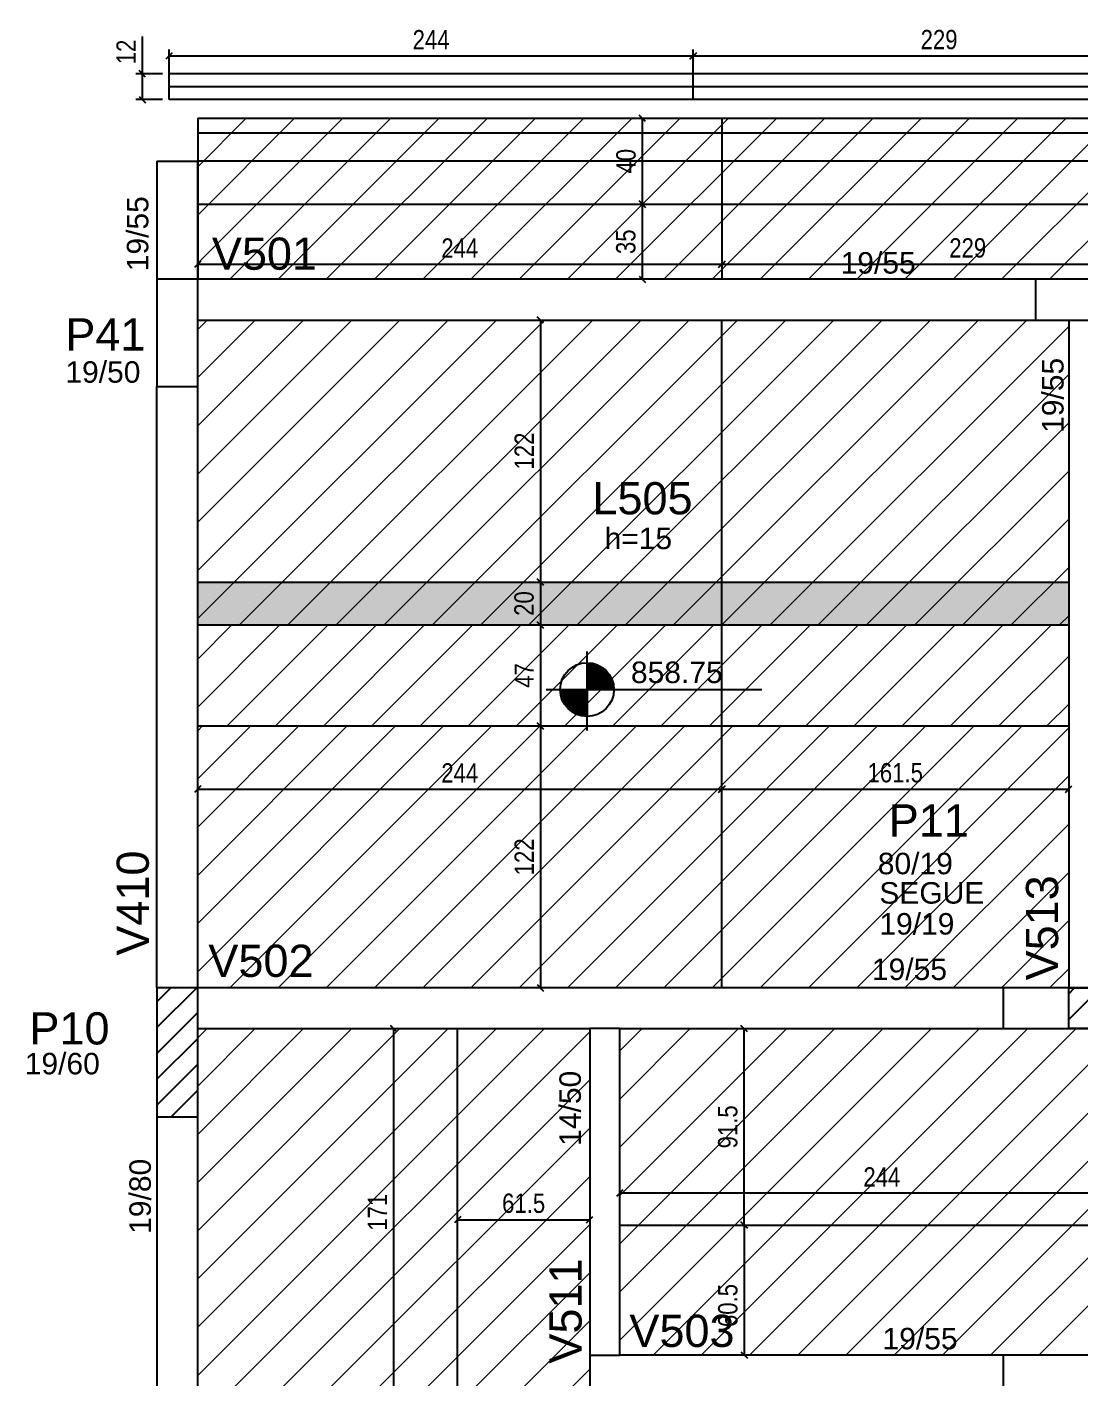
# Model space of a CAD drawing. Header units: millimetres. Extents: x 3536 to 7055, y 911 to 3688.
# Drawn here: x 3548 to 4038, y 3005 to 3634 of the extents above; entities that cross this region are included whole.
import ezdxf

# ---------------------------------------------------------------- set-up
doc = ezdxf.new("R2010")
doc.units = ezdxf.units.MM
for name, color, linetype in [('3', 3, 'Continuous'), ('4', 4, 'Continuous'), ('7', 7, 'Continuous'), ('COTA', 241, 'Continuous'), ('Painéis', 200, 'Continuous'), ('SARR_2.2x7', 40, 'Continuous')]:
    doc.layers.add(name, color=color, linetype=linetype)
doc.layers.add('Hachura', color=251, linetype='Continuous', lineweight=9)
doc.layers.add('REAPROVEITAMENTO', color=251, linetype='Continuous', lineweight=9)
doc.styles.add('COTA TECNICA-50', font='techl___.ttf', dxfattribs={"height": 9})
doc.styles.get("Standard").update_dxf_attribs({"font": 'arial.ttf'})
doc.dimstyles.new('COTA PAINEL-50', dxfattribs={"dimtxt": 9, "dimasz": 3, "dimexe": 3, "dimexo": 3, "dimgap": 3, "dimtad": 1, "dimdec": 1, "dimzin": 12, "dimdsep": 46, "dimtxsty": 'COTA TECNICA-50', "dimblk1": 'OBLIQUE', "dimblk2": 'OBLIQUE', "dimsah": 1, "dimcen": 0.9, "dimclrd": 4, "dimclre": 4, "dimclrt": 240, "dimadec": 1, "dimazin": 3, "dimtfac": 1, "dimtdec": 1, "dimtmove": 0, "dimatfit": 3, "dimfxl": 1, "dimtolj": 1, "dimtzin": 12, "dimarcsym": 0})

# ---------------------------------------------------------------- blocks, each defined once
blk = doc.blocks.new('_Oblique')
at = {"color": 0, "linetype": 'ByBlock', "lineweight": -2}
blk.add_line((-0.5, -0.5), (0.5, 0.5), dxfattribs=at)
blk = doc.blocks.new('*D20')
at = {"color": 4, "lineweight": -2, "transparency": 16777216}
for p, q in [((3823.72, 3091.63), (3823.72, 3094.32)), ((4067.72, 3091.32), (3823.72, 3091.32)), ((4067.72, 3091.63), (4067.72, 3094.32))]:
    blk.add_line(p, q, dxfattribs=at)
at = {"layer": 'Defpoints', "color": 0, "transparency": 16777216}
for p in [(3823.72, 3091.32), (3823.72, 3088.63), (4067.72, 3088.63)]:
    blk.add_point(p, dxfattribs=at)
at = {"color": 4, "lineweight": -2, "transparency": 16777216, "xscale": 3, "yscale": 3, "zscale": 3, "rotation": 180}
blk.add_blockref('_Oblique', (3823.72, 3091.32), dxfattribs=at)
at = {"color": 4, "lineweight": -2, "transparency": 16777216, "xscale": 3, "yscale": 3, "zscale": 3}
blk.add_blockref('_Oblique', (4067.72, 3091.32), dxfattribs=at)
at = {"color": 240, "transparency": 16777216, "insert": (3945.72, 3098.89), "char_height": 9, "attachment_point": 5, "style": 'COTA TECNICA-50'}
blk.add_mtext('\\A1;244', dxfattribs=at)
blk = doc.blocks.new('*D21')
at = {"layer": 'COTA', "color": 4, "lineweight": -2, "transparency": 16777216}
blk.add_line((3881.66, 3076.44), (3881.66, 3167.94), dxfattribs=at)
at = {"layer": 'Defpoints', "color": 0, "transparency": 16777216}
for p in [(3881.66, 3167.94), (3881.66, 3167.94), (3881.66, 3076.44)]:
    blk.add_point(p, dxfattribs=at)
at = {"layer": 'COTA', "color": 4, "lineweight": -2, "transparency": 16777216, "xscale": 3, "yscale": 3, "zscale": 3}
for p, rotation in [((3881.66, 3167.94), 90), ((3881.66, 3076.44), 270)]:
    blk.add_blockref('_Oblique', p, dxfattribs=dict(at, rotation=rotation))
at = {"layer": 'COTA', "color": 240, "transparency": 16777216, "insert": (3874.03, 3122.19), "char_height": 9, "attachment_point": 5, "rotation": 90, "style": 'COTA TECNICA-50'}
blk.add_mtext('\\A1;91.5', dxfattribs=at)
blk = doc.blocks.new('*D22')
at = {"layer": 'COTA', "color": 4, "lineweight": -2, "transparency": 16777216}
blk.add_line((3881.66, 3076.44), (3881.66, 3015.94), dxfattribs=at)
at = {"layer": 'Defpoints', "color": 0, "transparency": 16777216}
for p in [(3881.66, 3076.44), (3881.66, 3015.94), (3881.66, 3015.94)]:
    blk.add_point(p, dxfattribs=at)
at = {"layer": 'COTA', "color": 4, "lineweight": -2, "transparency": 16777216, "xscale": 3, "yscale": 3, "zscale": 3}
for p, rotation in [((3881.66, 3076.44), 90), ((3881.66, 3015.94), 270)]:
    blk.add_blockref('_Oblique', p, dxfattribs=dict(at, rotation=rotation))
at = {"layer": 'COTA', "color": 240, "transparency": 16777216, "insert": (3874.06, 3038.99), "char_height": 9, "attachment_point": 5, "rotation": 90, "style": 'COTA TECNICA-50'}
blk.add_mtext('\\A1;60.5', dxfattribs=at)
blk = doc.blocks.new('*D103')
at = {"layer": 'COTA', "color": 4, "lineweight": -2, "transparency": 16777216}
blk.add_line((3748.22, 3078.96), (3809.72, 3078.96), dxfattribs=at)
at = {"layer": 'Defpoints', "color": 0, "transparency": 16777216}
for p in [(3748.22, 3078.96), (3809.72, 3078.96), (3809.72, 3078.96)]:
    blk.add_point(p, dxfattribs=at)
at = {"layer": 'COTA', "color": 4, "lineweight": -2, "transparency": 16777216, "xscale": 3, "yscale": 3, "zscale": 3, "rotation": 180}
blk.add_blockref('_Oblique', (3748.22, 3078.96), dxfattribs=at)
at = {"layer": 'COTA', "color": 4, "lineweight": -2, "transparency": 16777216, "xscale": 3, "yscale": 3, "zscale": 3}
blk.add_blockref('_Oblique', (3809.72, 3078.96), dxfattribs=at)
at = {"layer": 'COTA', "color": 240, "transparency": 16777216, "insert": (3778.97, 3086.56), "char_height": 9, "attachment_point": 5, "style": 'COTA TECNICA-50'}
blk.add_mtext('\\A1;61.5', dxfattribs=at)
blk = doc.blocks.new('*D247')
at = {"layer": 'COTA', "color": 4, "lineweight": -2, "transparency": 16777216}
for p, q in [((3718.47, 2996.94), (3718.47, 3167.94)), ((3721.22, 3167.94), (3721.47, 3167.94))]:
    blk.add_line(p, q, dxfattribs=at)
at = {"layer": 'Defpoints', "color": 0, "transparency": 16777216}
for p in [(3718.22, 3167.94), (3718.47, 3167.94), (3718.47, 2996.94)]:
    blk.add_point(p, dxfattribs=at)
at = {"layer": 'COTA', "color": 4, "lineweight": -2, "transparency": 16777216, "xscale": 3, "yscale": 3, "zscale": 3}
for p, rotation in [((3718.47, 3167.94), 90), ((3718.47, 2996.94), 270)]:
    blk.add_blockref('_Oblique', p, dxfattribs=dict(at, rotation=rotation))
at = {"layer": 'COTA', "color": 240, "transparency": 16777216, "insert": (3710.9, 3082.44), "char_height": 9, "attachment_point": 5, "rotation": 90, "style": 'COTA TECNICA-50'}
blk.add_mtext('\\A1;171', dxfattribs=at)
blk = doc.blocks.new('*D74')
at = {"layer": 'COTA', "color": 4, "lineweight": -2, "transparency": 16777216}
blk.add_line((3786.78, 3497.94), (3786.78, 3375.94), dxfattribs=at)
at = {"layer": 'Defpoints', "color": 0, "transparency": 16777216}
for p in [(3786.78, 3497.94), (3786.78, 3375.94), (3786.78, 3375.94)]:
    blk.add_point(p, dxfattribs=at)
at = {"layer": 'COTA', "color": 4, "lineweight": -2, "transparency": 16777216, "xscale": 3, "yscale": 3, "zscale": 3}
for p, rotation in [((3786.78, 3497.94), 90), ((3786.78, 3375.94), 270)]:
    blk.add_blockref('_Oblique', p, dxfattribs=dict(at, rotation=rotation))
at = {"layer": 'COTA', "color": 240, "transparency": 16777216, "insert": (3779.23, 3436.94), "char_height": 9, "attachment_point": 5, "rotation": 90, "style": 'COTA TECNICA-50'}
blk.add_mtext('\\A1;122', dxfattribs=at)
blk = doc.blocks.new('*D75')
at = {"layer": 'COTA', "color": 4, "lineweight": -2, "transparency": 16777216}
blk.add_line((3786.78, 3375.94), (3786.78, 3355.94), dxfattribs=at)
at = {"layer": 'Defpoints', "color": 0, "transparency": 16777216}
for p in [(3786.78, 3375.94), (3786.78, 3355.94), (3786.78, 3355.94)]:
    blk.add_point(p, dxfattribs=at)
at = {"layer": 'COTA', "color": 4, "lineweight": -2, "transparency": 16777216, "xscale": 3, "yscale": 3, "zscale": 3}
for p, rotation in [((3786.78, 3375.94), 90), ((3786.78, 3355.94), 270)]:
    blk.add_blockref('_Oblique', p, dxfattribs=dict(at, rotation=rotation))
at = {"layer": 'COTA', "color": 240, "transparency": 16777216, "insert": (3779.19, 3365.94), "char_height": 9, "attachment_point": 5, "rotation": 90, "style": 'COTA TECNICA-50'}
blk.add_mtext('\\A1;20', dxfattribs=at)
blk = doc.blocks.new('*D76')
at = {"layer": 'COTA', "color": 4, "lineweight": -2, "transparency": 16777216}
blk.add_line((3786.78, 3355.94), (3786.78, 3308.94), dxfattribs=at)
at = {"layer": 'Defpoints', "color": 0, "transparency": 16777216}
for p in [(3786.78, 3355.94), (3786.78, 3308.94), (3786.78, 3308.94)]:
    blk.add_point(p, dxfattribs=at)
at = {"layer": 'COTA', "color": 4, "lineweight": -2, "transparency": 16777216, "xscale": 3, "yscale": 3, "zscale": 3}
for p, rotation in [((3786.78, 3355.94), 90), ((3786.78, 3308.94), 270)]:
    blk.add_blockref('_Oblique', p, dxfattribs=dict(at, rotation=rotation))
at = {"layer": 'COTA', "color": 240, "transparency": 16777216, "insert": (3779.21, 3332.44), "char_height": 9, "attachment_point": 5, "rotation": 90, "style": 'COTA TECNICA-50'}
blk.add_mtext('\\A1;47', dxfattribs=at)
blk = doc.blocks.new('*D77')
at = {"layer": 'COTA', "color": 4, "lineweight": -2, "transparency": 16777216}
blk.add_line((3786.78, 3308.94), (3786.78, 3186.94), dxfattribs=at)
at = {"layer": 'Defpoints', "color": 0, "transparency": 16777216}
for p in [(3786.78, 3308.94), (3786.78, 3186.94), (3786.78, 3186.94)]:
    blk.add_point(p, dxfattribs=at)
at = {"layer": 'COTA', "color": 4, "lineweight": -2, "transparency": 16777216, "xscale": 3, "yscale": 3, "zscale": 3}
for p, rotation in [((3786.78, 3308.94), 90), ((3786.78, 3186.94), 270)]:
    blk.add_blockref('_Oblique', p, dxfattribs=dict(at, rotation=rotation))
at = {"layer": 'COTA', "color": 240, "transparency": 16777216, "insert": (3779.23, 3247.94), "char_height": 9, "attachment_point": 5, "rotation": 90, "style": 'COTA TECNICA-50'}
blk.add_mtext('\\A1;122', dxfattribs=at)
blk = doc.blocks.new('*D242')
at = {"layer": 'COTA', "color": 4, "lineweight": -2, "transparency": 16777216}
blk.add_line((3627.22, 3279.48), (3871.22, 3279.48), dxfattribs=at)
at = {"layer": 'Defpoints', "color": 0, "transparency": 16777216}
for p in [(3627.22, 3279.48), (3871.22, 3279.48), (3871.22, 3279.48)]:
    blk.add_point(p, dxfattribs=at)
at = {"layer": 'COTA', "color": 4, "lineweight": -2, "transparency": 16777216, "xscale": 3, "yscale": 3, "zscale": 3, "rotation": 180}
blk.add_blockref('_Oblique', (3627.22, 3279.48), dxfattribs=at)
at = {"layer": 'COTA', "color": 4, "lineweight": -2, "transparency": 16777216, "xscale": 3, "yscale": 3, "zscale": 3}
blk.add_blockref('_Oblique', (3871.22, 3279.48), dxfattribs=at)
at = {"layer": 'COTA', "color": 240, "transparency": 16777216, "insert": (3749.22, 3287.05), "char_height": 9, "attachment_point": 5, "style": 'COTA TECNICA-50'}
blk.add_mtext('\\A1;244', dxfattribs=at)
blk = doc.blocks.new('*D78')
at = {"layer": 'COTA', "color": 4, "lineweight": -2, "transparency": 16777216}
blk.add_line((3871.22, 3279.48), (4032.72, 3279.48), dxfattribs=at)
at = {"layer": 'Defpoints', "color": 0, "transparency": 16777216}
for p in [(3871.22, 3279.48), (4032.72, 3279.48), (4032.72, 3279.48)]:
    blk.add_point(p, dxfattribs=at)
at = {"layer": 'COTA', "color": 4, "lineweight": -2, "transparency": 16777216, "xscale": 3, "yscale": 3, "zscale": 3, "rotation": 180}
blk.add_blockref('_Oblique', (3871.22, 3279.48), dxfattribs=at)
at = {"layer": 'COTA', "color": 4, "lineweight": -2, "transparency": 16777216, "xscale": 3, "yscale": 3, "zscale": 3}
blk.add_blockref('_Oblique', (4032.72, 3279.48), dxfattribs=at)
at = {"layer": 'COTA', "color": 240, "transparency": 16777216, "insert": (3951.97, 3287.08), "char_height": 9, "attachment_point": 5, "style": 'COTA TECNICA-50'}
blk.add_mtext('\\A1;161.5', dxfattribs=at)
blk = doc.blocks.new('*D206')
at = {"layer": 'COTA', "color": 4, "lineweight": -2, "transparency": 16777216}
blk.add_line((3627.22, 3523.94), (3871.22, 3523.94), dxfattribs=at)
at = {"layer": 'Defpoints', "color": 0, "transparency": 16777216}
for p in [(3627.22, 3523.94), (3871.22, 3523.94), (3871.22, 3523.94)]:
    blk.add_point(p, dxfattribs=at)
at = {"layer": 'COTA', "color": 4, "lineweight": -2, "transparency": 16777216, "xscale": 3, "yscale": 3, "zscale": 3, "rotation": 180}
blk.add_blockref('_Oblique', (3627.22, 3523.94), dxfattribs=at)
at = {"layer": 'COTA', "color": 4, "lineweight": -2, "transparency": 16777216, "xscale": 3, "yscale": 3, "zscale": 3}
blk.add_blockref('_Oblique', (3871.22, 3523.94), dxfattribs=at)
at = {"layer": 'COTA', "color": 240, "transparency": 16777216, "insert": (3749.22, 3531.5), "char_height": 9, "attachment_point": 5, "style": 'COTA TECNICA-50'}
blk.add_mtext('\\A1;244', dxfattribs=at)
blk = doc.blocks.new('*D207')
at = {"layer": 'COTA', "color": 4, "lineweight": -2, "transparency": 16777216}
for p, q in [((3871.22, 3523.94), (4100.22, 3523.94)), ((4100.22, 3526.1), (4100.22, 3526.94))]:
    blk.add_line(p, q, dxfattribs=at)
at = {"layer": 'Defpoints', "color": 0, "transparency": 16777216}
for p in [(3871.22, 3523.94), (4100.22, 3523.94), (4100.22, 3523.1)]:
    blk.add_point(p, dxfattribs=at)
at = {"layer": 'COTA', "color": 4, "lineweight": -2, "transparency": 16777216, "xscale": 3, "yscale": 3, "zscale": 3, "rotation": 180}
blk.add_blockref('_Oblique', (3871.22, 3523.94), dxfattribs=at)
at = {"layer": 'COTA', "color": 4, "lineweight": -2, "transparency": 16777216, "xscale": 3, "yscale": 3, "zscale": 3}
blk.add_blockref('_Oblique', (4100.22, 3523.94), dxfattribs=at)
at = {"layer": 'COTA', "color": 240, "transparency": 16777216, "insert": (3985.72, 3531.52), "char_height": 9, "attachment_point": 5, "style": 'COTA TECNICA-50'}
blk.add_mtext('\\A1;229', dxfattribs=at)
blk = doc.blocks.new('*D210')
at = {"layer": 'COTA', "color": 4, "lineweight": -2, "transparency": 16777216}
blk.add_line((3834.25, 3516.94), (3834.25, 3551.94), dxfattribs=at)
at = {"layer": 'Defpoints', "color": 0, "transparency": 16777216}
for p in [(3834.25, 3551.94), (3834.25, 3551.94), (3834.25, 3516.94)]:
    blk.add_point(p, dxfattribs=at)
at = {"layer": 'COTA', "color": 4, "lineweight": -2, "transparency": 16777216, "xscale": 3, "yscale": 3, "zscale": 3}
for p, rotation in [((3834.25, 3551.94), 90), ((3834.25, 3516.94), 270)]:
    blk.add_blockref('_Oblique', p, dxfattribs=dict(at, rotation=rotation))
at = {"layer": 'COTA', "color": 240, "transparency": 16777216, "insert": (3826.56, 3534.44), "char_height": 9, "attachment_point": 5, "rotation": 90, "style": 'COTA TECNICA-50'}
blk.add_mtext('\\A1;35', dxfattribs=at)
blk = doc.blocks.new('*D24')
at = {"layer": 'COTA', "color": 4, "lineweight": -2, "transparency": 16777216}
blk.add_line((3834.25, 3551.94), (3834.25, 3591.94), dxfattribs=at)
at = {"layer": 'Defpoints', "color": 0, "transparency": 16777216}
for p in [(3834.25, 3591.94), (3834.25, 3591.94), (3834.25, 3551.94)]:
    blk.add_point(p, dxfattribs=at)
at = {"layer": 'COTA', "color": 4, "lineweight": -2, "transparency": 16777216, "xscale": 3, "yscale": 3, "zscale": 3}
for p, rotation in [((3834.25, 3591.94), 90), ((3834.25, 3551.94), 270)]:
    blk.add_blockref('_Oblique', p, dxfattribs=dict(at, rotation=rotation))
at = {"layer": 'COTA', "color": 240, "transparency": 16777216, "insert": (3826.66, 3571.94), "char_height": 9, "attachment_point": 5, "rotation": 90, "style": 'COTA TECNICA-50'}
blk.add_mtext('\\A1;40', dxfattribs=at)
blk = doc.blocks.new('*D25')
at = {"layer": 'COTA', "color": 4, "lineweight": -2, "transparency": 16777216}
for p, q in [((3613.88, 3608.24), (3613.88, 3623.96)), ((3613.88, 3620.96), (3857.88, 3620.96)), ((3857.88, 3608.24), (3857.88, 3623.96))]:
    blk.add_line(p, q, dxfattribs=at)
at = {"layer": 'Defpoints', "color": 0, "transparency": 16777216}
for p in [(3857.88, 3620.96), (3613.88, 3605.24), (3857.88, 3605.24)]:
    blk.add_point(p, dxfattribs=at)
at = {"layer": 'COTA', "color": 4, "lineweight": -2, "transparency": 16777216, "xscale": 3, "yscale": 3, "zscale": 3, "rotation": 180}
blk.add_blockref('_Oblique', (3613.88, 3620.96), dxfattribs=at)
at = {"layer": 'COTA', "color": 4, "lineweight": -2, "transparency": 16777216, "xscale": 3, "yscale": 3, "zscale": 3}
blk.add_blockref('_Oblique', (3857.88, 3620.96), dxfattribs=at)
at = {"layer": 'COTA', "color": 240, "transparency": 16777216, "insert": (3735.88, 3628.53), "char_height": 9, "attachment_point": 5, "style": 'COTA TECNICA-50'}
blk.add_mtext('\\A1;244', dxfattribs=at)
blk = doc.blocks.new('*D26')
at = {"layer": 'COTA', "color": 4, "lineweight": -2, "transparency": 16777216}
for p, q in [((3857.88, 3608.24), (3857.88, 3623.96)), ((3857.88, 3620.96), (4086.88, 3620.96)), ((4086.88, 3608.24), (4086.88, 3623.96))]:
    blk.add_line(p, q, dxfattribs=at)
at = {"layer": 'Defpoints', "color": 0, "transparency": 16777216}
for p in [(4086.88, 3620.96), (3857.88, 3605.24), (4086.88, 3605.24)]:
    blk.add_point(p, dxfattribs=at)
at = {"layer": 'COTA', "color": 4, "lineweight": -2, "transparency": 16777216, "xscale": 3, "yscale": 3, "zscale": 3, "rotation": 180}
blk.add_blockref('_Oblique', (3857.88, 3620.96), dxfattribs=at)
at = {"layer": 'COTA', "color": 4, "lineweight": -2, "transparency": 16777216, "xscale": 3, "yscale": 3, "zscale": 3}
blk.add_blockref('_Oblique', (4086.88, 3620.96), dxfattribs=at)
at = {"layer": 'COTA', "color": 240, "transparency": 16777216, "insert": (3972.38, 3628.54), "char_height": 9, "attachment_point": 5, "style": 'COTA TECNICA-50'}
blk.add_mtext('\\A1;229', dxfattribs=at)
blk = doc.blocks.new('*D284')
at = {"layer": 'COTA', "color": 4, "lineweight": -2, "transparency": 16777216}
for p, q in [((3601.44, 3612.63), (3601.44, 3630.01)), ((3610.88, 3612.63), (3598.44, 3612.63)), ((3601.44, 3600.63), (3601.44, 3612.63)), ((3610.88, 3600.63), (3598.44, 3600.63))]:
    blk.add_line(p, q, dxfattribs=at)
at = {"layer": 'Defpoints', "color": 0, "transparency": 16777216}
for p in [(3601.44, 3612.63), (3613.88, 3612.63), (3613.88, 3600.63)]:
    blk.add_point(p, dxfattribs=at)
at = {"layer": 'COTA', "color": 4, "lineweight": -2, "transparency": 16777216, "xscale": 3, "yscale": 3, "zscale": 3}
for p, rotation in [((3601.44, 3612.63), 90), ((3601.44, 3600.63), 270)]:
    blk.add_blockref('_Oblique', p, dxfattribs=dict(at, rotation=rotation))
at = {"layer": 'COTA', "color": 240, "transparency": 16777216, "insert": (3593.89, 3622.82), "char_height": 9, "attachment_point": 5, "rotation": 90, "style": 'COTA TECNICA-50'}
blk.add_mtext('\\A1;12', dxfattribs=at)
blk = doc.blocks.new('*D339')
at = {"layer": 'COTA', "color": 4, "lineweight": -2, "transparency": 16777216}
for p, q in [((3837.25, 3551.94), (6875.19, 3551.94)), ((6872.19, 3516.94), (6872.19, 3551.94))]:
    blk.add_line(p, q, dxfattribs=at)
at = {"layer": 'Defpoints', "color": 0, "transparency": 16777216}
for p in [(3834.25, 3551.94), (6872.19, 3551.94), (6872.19, 3516.94)]:
    blk.add_point(p, dxfattribs=at)
at = {"layer": 'COTA', "color": 4, "lineweight": -2, "transparency": 16777216, "xscale": 3, "yscale": 3, "zscale": 3}
for p, rotation in [((6872.19, 3551.94), 90), ((6872.19, 3516.94), 270)]:
    blk.add_blockref('_Oblique', p, dxfattribs=dict(at, rotation=rotation))
at = {"layer": 'COTA', "color": 240, "transparency": 16777216, "insert": (6864.49, 3534.44), "char_height": 9, "attachment_point": 5, "rotation": 90, "style": 'COTA TECNICA-50'}
blk.add_mtext('\\A1;35', dxfattribs=at)

msp = doc.modelspace()

# ---------------------------------------------------------------- hatches: boundary and pattern name
at = {"layer": 'Hachura', "linetype": 'ByBlock'}
h = msp.add_hatch(color=256, dxfattribs=at)
h.dxf.hatch_style = 1
h.paths.add_polyline_path([(3627.22, 3355.94), (4032.72, 3355.94), (4032.72, 3375.94), (3627.22, 3375.94)])
at = {"layer": 'REAPROVEITAMENTO', "linetype": 'ByBlock'}
h = msp.add_hatch(dxfattribs=at)
h.set_pattern_fill('ANSI31', color=256, scale=5, style=2)
h.set_pattern_definition([(45, (-2850.029, 1761.824), (-11.22532, 11.22532), [])])
h.paths.add_polyline_path([(4469.72, 3621.94), (4100.22, 3621.94), (4100.22, 3591.94), (3627.22, 3591.94), (3627.22, 3516.94), (4469.72, 3516.94)])
h = msp.add_hatch(dxfattribs=at)
h.set_pattern_fill('ANSI31', color=256, scale=5, style=2)
h.set_pattern_definition([(45, (-2850.029, 1573.824), (-11.22532, 11.22532), [])])
h.paths.add_polyline_path([(4032.72, 3355.94), (3627.22, 3355.94), (3627.22, 3497.94), (4032.72, 3497.94)])
h = msp.add_hatch(dxfattribs=at)
h.set_pattern_fill('ANSI31', color=256, scale=5, style=2)
h.set_pattern_definition([(45, (667.697, 88.718), (-11.22532, 11.22532), [])])
h.paths.add_polyline_path([(4032.72, 3355.94), (3627.22, 3355.94), (3627.22, 3308.94), (4032.72, 3308.94)])
h = msp.add_hatch(dxfattribs=at)
h.set_pattern_fill('ANSI31', color=256, scale=5, style=2)
h.set_pattern_definition([(45, (-2850.029, 1431.824), (-11.22532, 11.22532), [])])
h.paths.add_polyline_path([(4032.72, 3308.94), (3627.22, 3308.94), (3627.22, 3186.94), (4032.72, 3186.94)])
h = msp.add_hatch(dxfattribs=at)
h.set_pattern_fill('ANSI31', color=256, scale=5, style=2)
h.set_pattern_definition([(45, (-2850.029, 1243.824), (-11.22532, 11.22532), [])])
h.paths.add_polyline_path([(3809.73, 2996.94), (3627.22, 2996.94), (3627.22, 3167.94), (3809.73, 3167.94)])
h = msp.add_hatch(dxfattribs=at)
h.set_pattern_fill('ANSI31', color=256, scale=5, style=2)
h.set_pattern_definition([(45, (-159.788, 880.324), (-11.22532, 11.22532), [])])
h.paths.add_polyline_path([(3823.72, 3167.94), (3823.72, 3015.94), (6236.72, 3015.94), (6236.72, 3167.94)])

# ---------------------------------------------------------------- linework, layer by layer
at = {"layer": '3', "linetype": 'Continuous', "ltscale": 15}
for p, q in [((4120.22, 3571.94), (3627.22, 3571.94)), ((4032.72, 3497.94), (4032.72, 3186.94)), ((3808.49, 3306.73), (3808.49, 3343.59)), ((3808.49, 3338.34), (3808.49, 3313.34)), ((3808.49, 3337.73), (3812.34, 3337.73)), ((3808.49, 3336.94), (3814.24, 3336.94)), ((3808.49, 3336.15), (3815.56, 3336.15)), ((3808.49, 3335.35), (3816.6, 3335.35)), ((3808.49, 3334.56), (3817.45, 3334.56)), ((3808.49, 3333.77), (3818.16, 3333.77)), ((3808.49, 3332.97), (3818.76, 3332.97)), ((3808.49, 3332.18), (3819.26, 3332.18)), ((3808.49, 3331.39), (3819.69, 3331.39)), ((3808.49, 3330.6), (3820.05, 3330.6)), ((3808.49, 3329.8), (3820.35, 3329.8)), ((3808.49, 3329.01), (3820.58, 3329.01)), ((3789.44, 3325.84), (3889.83, 3325.84)), ((3795.99, 3325.84), (3820.99, 3325.84)), ((3808.49, 3325.05), (3795.99, 3325.05)), ((3808.49, 3324.25), (3796.09, 3324.25)), ((3808.49, 3323.46), (3796.22, 3323.46)), ((3808.49, 3322.67), (3796.4, 3322.67)), ((3808.49, 3328.22), (3820.76, 3328.22)), ((3808.49, 3327.42), (3820.89, 3327.42)), ((3808.49, 3326.63), (3820.99, 3326.63)), ((3808.49, 3321.88), (3796.64, 3321.88)), ((3808.49, 3321.08), (3796.93, 3321.08)), ((3808.49, 3320.29), (3797.29, 3320.29)), ((3808.49, 3319.5), (3797.72, 3319.5)), ((3808.49, 3318.7), (3798.23, 3318.7)), ((3808.49, 3317.91), (3798.83, 3317.91)), ((3808.49, 3317.12), (3799.54, 3317.12)), ((3808.49, 3316.33), (3800.38, 3316.33)), ((3808.49, 3315.53), (3801.42, 3315.53)), ((3808.49, 3314.74), (3802.74, 3314.74)), ((3808.49, 3313.95), (3804.64, 3313.95)), ((3608.22, 3168.41), (3626.75, 3186.94)), ((3608.22, 3180.43), (3614.73, 3186.94)), ((4032.72, 3172.18), (4047.48, 3186.94)), ((4032.72, 3184.21), (4035.46, 3186.94)), ((3608.22, 3156.39), (3627.22, 3175.39)), ((3608.22, 3144.37), (3627.22, 3163.37)), ((3608.22, 3132.35), (3627.22, 3151.35)), ((3614.83, 3126.94), (3627.22, 3139.33)), ((3626.85, 3126.94), (3627.22, 3127.31))]:
    msp.add_line(p, q, dxfattribs=at)
at = {"layer": '3', "linetype": 'Continuous'}
for points in [[(3608.22, 3571.94), (3608.22, 3516.94)], [(3608.22, 3571.94), (3627.22, 3571.94)], [(3627.22, 3516.94), (3627.22, 3571.94)], [(4017.22, 3516.94), (3627.22, 3516.94)], [(3627.22, 3497.94), (4017.22, 3497.94)], [(3608.22, 3186.94), (3608.22, 3466.94)], [(3627.22, 3186.94), (3627.22, 3466.94)], [(3816.72, 3186.94), (3627.22, 3186.94)], [(4002.22, 3186.94), (3816.72, 3186.94)], [(3627.22, 3167.94), (3809.72, 3167.94)], [(3809.72, 3167.94), (3809.72, 2996.94)], [(3823.72, 3167.94), (3809.72, 3167.94)], [(3823.72, 3167.94), (4002.22, 3167.94)], [(3823.72, 3015.94), (3823.72, 3167.94)], [(3608.22, 3126.94), (3608.22, 2806.94)], [(3627.22, 2806.94), (3627.22, 3126.94)], [(3809.72, 3015.94), (3823.72, 3015.94)], [(4002.22, 3015.94), (3823.72, 3015.94)]]:
    msp.add_lwpolyline(points, dxfattribs=at)
msp.add_circle((3808.49, 3325.84), 12.5, dxfattribs=at)
at = {"layer": '7', "linetype": 'Continuous'}
for points in [[(3608.22, 3466.94), (3627.22, 3466.94), (3627.22, 3516.94), (3608.22, 3516.94), (3608.22, 3466.94)], [(4017.22, 3497.94), (4067.22, 3497.94), (4067.22, 3516.94), (4017.22, 3516.94), (4017.22, 3497.94)], [(3608.22, 3126.94), (3627.22, 3126.94), (3627.22, 3186.94), (3608.22, 3186.94), (3608.22, 3126.94)], [(4002.22, 3167.94), (4082.22, 3167.94), (4082.22, 3186.94), (4002.22, 3186.94), (4002.22, 3167.94)], [(4032.72, 3186.94), (4051.72, 3186.94), (4051.72, 3167.94), (4032.72, 3167.94), (4032.72, 3186.94)], [(4002.22, 2996.94), (4082.22, 2996.94), (4082.22, 3015.94), (4002.22, 3015.94), (4002.22, 2996.94)]]:
    msp.add_lwpolyline(points, dxfattribs=at)
at = {"layer": 'Painéis', "linetype": 'ByBlock'}
for p, q in [((3857.88, 3612.63), (3613.88, 3612.63)), ((4086.88, 3612.63), (3857.88, 3612.63)), ((3857.88, 3600.63), (3613.88, 3600.63)), ((4086.88, 3600.63), (3857.88, 3600.63))]:
    msp.add_line(p, q, dxfattribs=at)
at = {"layer": 'Painéis'}
for p, q in [((3613.88, 3600.63), (3613.88, 3612.63)), ((3857.88, 3600.63), (3857.88, 3612.63)), ((3857.88, 3600.63), (3857.88, 3612.63)), ((3627.22, 3591.94), (3627.22, 3516.94)), ((3627.22, 3591.94), (4100.22, 3591.94)), ((3871.22, 3591.94), (3871.22, 3516.94)), ((3627.22, 3551.94), (4469.72, 3551.94)), ((3871.22, 3186.94), (3871.22, 3497.94)), ((3627.22, 3375.94), (4032.72, 3375.94)), ((3627.22, 3355.94), (4032.72, 3355.94)), ((3627.22, 3308.94), (4032.72, 3308.94)), ((3748.22, 2609.88), (3748.22, 3167.94)), ((3823.72, 3076.44), (6962.72, 3076.44))]:
    msp.add_line(p, q, dxfattribs=at)
at = {"layer": 'SARR_2.2x7', "linetype": 'Continuous'}
for p, q in [((3857.88, 3606.63), (3613.88, 3606.63)), ((4086.88, 3606.63), (3857.88, 3606.63)), ((3871.22, 3584.94), (3627.22, 3584.94)), ((4100.22, 3584.94), (3871.22, 3584.94))]:
    msp.add_line(p, q, dxfattribs=at)

# ---------------------------------------------------------------- texts
at = {"layer": '3', "linetype": 'Continuous'}
for s, p in [('19/55', (3604.23, 3520.69)), ('19/55', (4030.34, 3445.4)), ('14/50', (3805.6, 3113.37)), ('19/80', (3605.41, 3072.37))]:
    msp.add_text(s, height=10, rotation=90, dxfattribs=at).set_placement(p)
for s, p in [('19/55', (3926.54, 3519.6)), ('19/50', (3565.6, 3468.78)), ('h=15', (3816.63, 3391.27)), ('858.75', (3828.92, 3328.89)), ('80/19', (3943.84, 3239.85)), ('SEGUE', (3944.56, 3226.17)), ('19/19', (3944.56, 3211.76)), ('19/55', (3941.12, 3190.59)), ('19/60', (3546.69, 3146.65)), ('19/55', (3946.05, 3018.59))]:
    msp.add_text(s, height=10, dxfattribs=at).set_placement(p)
at = {"layer": '4', "linetype": 'Continuous'}
for s, p in [('V501', (3633.81, 3521.39)), ('P41', (3565.6, 3483.78)), ('L505', (3811, 3407.47)), ('P11', (3948.95, 3257.41)), ('V502', (3632.19, 3192.03)), ('P10', (3548.87, 3160.56)), ('V503', (3828.21, 3019.69))]:
    msp.add_text(s, height=15, dxfattribs=at).set_placement(p)
for s, p in [('V410', (3604.47, 3201.94)), ('V513', (4027.81, 3190.42)), ('V511', (3805.97, 3011.94))]:
    msp.add_text(s, height=15, rotation=90, dxfattribs=at).set_placement(p)

# ---------------------------------------------------------------- dimensions: what is measured, and where the dimension line sits
dim = msp.add_linear_dim(base=(3823.72, 3091.32), p1=(4067.72, 3088.63), p2=(3823.72, 3088.63), dimstyle='COTA PAINEL-50')
dim.commit()
dim.dimension.update_dxf_attribs({"geometry": '*D20', "text_midpoint": (3945.72, 3098.89)})
at = {"layer": 'COTA'}
for base, p1, p2, picture, middle in [((3857.88, 3620.96), (3613.88, 3605.24), (3857.88, 3605.24), '*D25', (3735.88, 3628.53)), ((4086.88, 3620.96), (3857.88, 3605.24), (4086.88, 3605.24), '*D26', (3972.38, 3628.54)), ((3871.22, 3523.94), (3627.22, 3523.94), (3871.22, 3523.94), '*D206', (3749.22, 3531.5)), ((4100.22, 3523.94), (3871.22, 3523.94), (4100.22, 3523.1), '*D207', (3985.72, 3531.52)), ((3871.22, 3279.48), (3627.22, 3279.48), (3871.22, 3279.48), '*D242', (3749.22, 3287.05)), ((4032.72, 3279.48), (3871.22, 3279.48), (4032.72, 3279.48), '*D78', (3951.97, 3287.08)), ((3809.72, 3078.96), (3748.22, 3078.96), (3809.72, 3078.96), '*D103', (3778.97, 3086.56))]:
    dim = msp.add_linear_dim(base=base, p1=p1, p2=p2, dimstyle='COTA PAINEL-50', dxfattribs=at)
    dim.commit()
    dim.dimension.update_dxf_attribs({"geometry": picture, "text_midpoint": middle})
dim = msp.add_aligned_dim(p1=(3613.88, 3600.63), p2=(3613.88, 3612.63), distance=12.44, dimstyle='COTA PAINEL-50', dxfattribs=at)
dim.commit()
dim.dimension.update_dxf_attribs({"geometry": '*D284', "text_midpoint": (3593.89, 3622.82)})
for base, p1, p2, picture, middle in [((3834.25, 3591.94), (3834.25, 3551.94), (3834.25, 3591.94), '*D24', (3826.66, 3571.94)), ((3834.25, 3551.94), (3834.25, 3516.94), (3834.25, 3551.94), '*D210', (3826.56, 3534.44)), ((6872.19, 3551.94), (6872.19, 3516.94), (3834.25, 3551.94), '*D339', (6864.49, 3534.44)), ((3786.78, 3375.94), (3786.78, 3497.94), (3786.78, 3375.94), '*D74', (3779.23, 3436.94)), ((3786.78, 3355.94), (3786.78, 3375.94), (3786.78, 3355.94), '*D75', (3779.19, 3365.94)), ((3786.78, 3308.94), (3786.78, 3355.94), (3786.78, 3308.94), '*D76', (3779.21, 3332.44)), ((3786.78, 3186.94), (3786.78, 3308.94), (3786.78, 3186.94), '*D77', (3779.23, 3247.94)), ((3718.47, 3167.94), (3718.47, 2996.94), (3718.22, 3167.94), '*D247', (3710.9, 3082.44)), ((3881.66, 3167.94), (3881.66, 3076.44), (3881.66, 3167.94), '*D21', (3874.03, 3122.19))]:
    dim = msp.add_linear_dim(base=base, p1=p1, p2=p2, angle=90, dimstyle='COTA PAINEL-50', dxfattribs=at)
    dim.commit()
    dim.dimension.update_dxf_attribs({"geometry": picture, "text_midpoint": middle})
dim = msp.add_linear_dim(base=(3881.66, 3015.94), p1=(3881.66, 3076.44), p2=(3881.66, 3015.94), angle=90, dimstyle='COTA PAINEL-50', dxfattribs=at)
dim.commit()
dim.dimension.update_dxf_attribs({"geometry": '*D22', "text_midpoint": (3881.66, 3038.99), "dimtype": 160})

doc.saveas('drawing.dxf')
